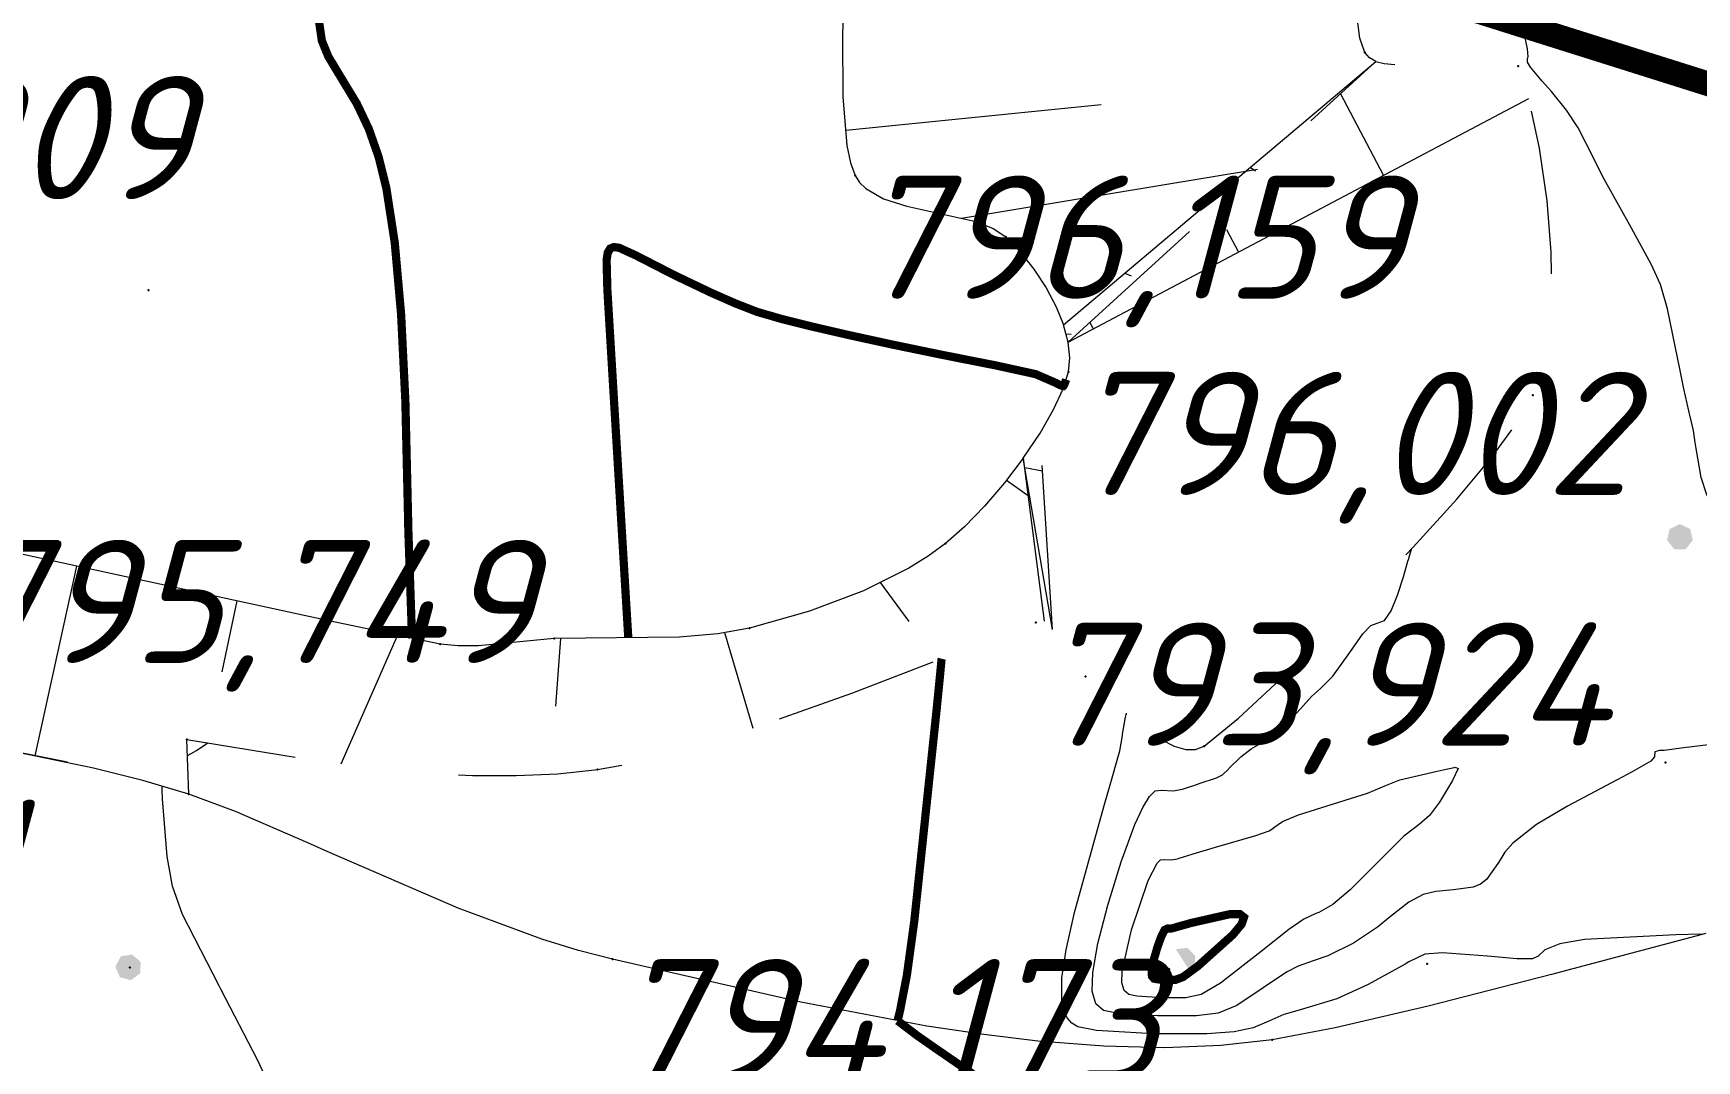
# Model space of a CAD drawing. Header units: metres. Extents: x 629572 to 645168, y 4785785 to 4790166.
# Drawn here: x 634894.16 to 634914.42, y 4788207.4 to 4788219.92 of the extents above; entities that cross this region are included whole.
import ezdxf

# ---------------------------------------------------------------- set-up
doc = ezdxf.new("R2010")
doc.units = ezdxf.units.M
for name, pattern in [('Сплошная', [0]), ('Сплошная_0_50', [0]), ('Штриховая 2', [4, 2, -2])]:
    doc.linetypes.add(name, pattern=pattern)
for name, color, linetype in [('Горизонтали', 7, 'CONTINUOUS'), ('Дороги  грунтовые_ проселочные (бровка-сплошная)', 7, 'CONTINUOUS'), ('Дороги с покрытием (осевая линия)', 7, 'CONTINUOUS'), ('красная линия', 7, 'CONTINUOUS'), ('Нурсултан', 7, 'CONTINUOUS')]:
    doc.layers.add(name, color=color, linetype=linetype)
doc.styles.add('ISOCPEUR', font='isocpeui.ttf')

msp = doc.modelspace()

# ---------------------------------------------------------------- hatches: boundary and pattern name
at = {"layer": 'Дороги с покрытием (осевая линия)'}
for points in [[(634914.087, 4788213.876), (634914.086, 4788213.871), (634914.059, 4788213.753), (634914.057, 4788213.744), (634914.059, 4788213.736), (634914.063, 4788213.739), (634914.067, 4788213.742), (634914.059, 4788213.736), (634914.086, 4788213.702), (634914.141, 4788213.634), (634914.148, 4788213.64), (634914.142, 4788213.635), (634914.141, 4788213.634), (634914.144, 4788213.63), (634914.145, 4788213.63), (634914.148, 4788213.63), (634914.279, 4788213.631), (634914.279, 4788213.641), (634914.279, 4788213.631), (634914.283, 4788213.631), (634914.286, 4788213.635), (634914.367, 4788213.737), (634914.359, 4788213.743), (634914.367, 4788213.737), (634914.37, 4788213.74), (634914.369, 4788213.745), (634914.345, 4788213.847), (634914.34, 4788213.872), (634914.339, 4788213.875), (634914.339, 4788213.877), (634914.334, 4788213.879), (634914.334, 4788213.877), (634914.33, 4788213.87), (634914.334, 4788213.879), (634914.217, 4788213.935), (634914.208, 4788213.935), (634914.201, 4788213.93), (634914.154, 4788213.897), (634914.208, 4788213.935), (634914.091, 4788213.878), (634914.096, 4788213.869), (634914.091, 4788213.878)], [(634895.365, 4788208.691), (634895.361, 4788208.694), (634895.356, 4788208.693), (634895.238, 4788208.673), (634895.228, 4788208.671), (634895.23, 4788208.661), (634895.228, 4788208.671), (634895.223, 4788208.67), (634895.221, 4788208.666), (634895.201, 4788208.629), (634895.159, 4788208.552), (634895.156, 4788208.547), (634895.157, 4788208.546), (634895.158, 4788208.543), (634895.209, 4788208.423), (634895.218, 4788208.427), (634895.209, 4788208.423), (634895.215, 4788208.417), (634895.293, 4788208.395), (634895.295, 4788208.405), (634895.332, 4788208.535), (634895.298, 4788208.414), (634895.296, 4788208.407), (634895.293, 4788208.395), (634895.341, 4788208.382), (634895.346, 4788208.381), (634895.35, 4788208.383), (634895.435, 4788208.445), (634895.455, 4788208.46), (634895.449, 4788208.468), (634895.455, 4788208.46), (634895.458, 4788208.462), (634895.459, 4788208.463), (634895.459, 4788208.467), (634895.465, 4788208.597), (634895.455, 4788208.598), (634895.455, 4788208.598), (634895.46, 4788208.598), (634895.465, 4788208.597), (634895.462, 4788208.605), (634895.374, 4788208.683), (634895.374, 4788208.683)], [(634908.074, 4788208.755), (634908.079, 4788208.748), (634908.085, 4788208.739), (634908.228, 4788208.517), (634908.231, 4788208.513), (634908.234, 4788208.508), (634908.234, 4788208.508), (634908.239, 4788208.5), (634908.294, 4788208.535), (634908.288, 4788208.543), (634908.294, 4788208.535), (634908.298, 4788208.542), (634908.309, 4788208.647), (634908.311, 4788208.672), (634908.312, 4788208.675), (634908.312, 4788208.677), (634908.308, 4788208.68), (634908.265, 4788208.711), (634908.255, 4788208.718), (634908.308, 4788208.68), (634908.215, 4788208.771), (634908.208, 4788208.764), (634908.211, 4788208.767), (634908.215, 4788208.771), (634908.207, 4788208.774), (634908.208, 4788208.764), (634908.207, 4788208.774), (634908.078, 4788208.758), (634908.073, 4788208.757)]]:
    msp.add_hatch(color=7, dxfattribs=at).paths.add_polyline_path(points)

# ---------------------------------------------------------------- linework, layer by layer
at = {"layer": 'Горизонтали', "color": 34, "linetype": 'Сплошная', "lineweight": 0, "const_width": 0.1, "flags": 128}
for points, elevation in [([(634906.47, 4788231.155), (634906.446, 4788231.292), (634906.42, 4788231.396), (634906.374, 4788231.48), (634906.301, 4788231.553), (634906.201, 4788231.617), (634905.915, 4788231.713), (634905.518, 4788231.768), (634904.962, 4788231.784), (634904.213, 4788231.762), (634903.281, 4788231.704), (634902.064, 4788231.604), (634902.048, 4788231.603), (634902.043, 4788231.602), (634901.392, 4788231.533), (634901.205, 4788231.494), (634901.061, 4788231.444), (634900.941, 4788231.375), (634900.84, 4788231.282), (634900.751, 4788231.156), (634900.662, 4788230.985), (634900.453, 4788230.43), (634900.145, 4788229.431), (634899.848, 4788228.453), (634899.552, 4788227.566), (634899.153, 4788226.447), (634898.966, 4788225.928), (634898.797, 4788225.405), (634898.66, 4788224.821), (634898.611, 4788224.594), (634897.959, 4788221.802), (634897.895, 4788221.547), (634897.73, 4788220.867), (634897.652, 4788220.438), (634897.632, 4788220.097), (634897.672, 4788219.826), (634897.75, 4788219.634), (634897.902, 4788219.382), (634898.1, 4788219.055), (634898.244, 4788218.751), (634898.363, 4788218.411), (634898.457, 4788218.032), (634898.56, 4788217.364), (634898.637, 4788216.495), (634898.689, 4788215.438), (634898.721, 4788214.062), (634898.725, 4788213.871), (634898.768, 4788212.612), (634898.774, 4788212.566), (634898.776, 4788212.548), (634898.776, 4788212.548), (634898.776, 4788212.546)], 796), ([(634901.404, 4788212.553), (634901.371, 4788213.099), (634901.229, 4788215.459), (634901.151, 4788216.765), (634901.149, 4788216.794), (634901.149, 4788216.794), (634901.14, 4788217.153), (634901.154, 4788217.243), (634901.184, 4788217.294), (634901.228, 4788217.312), (634901.291, 4788217.304), (634901.505, 4788217.206), (634901.518, 4788217.199), (634901.966, 4788216.969), (634902.41, 4788216.757), (634902.707, 4788216.626), (634902.974, 4788216.522), (634903.278, 4788216.434), (634903.647, 4788216.342), (634904.093, 4788216.239), (634904.616, 4788216.125), (634905.201, 4788216.004), (634905.818, 4788215.882), (634905.857, 4788215.875), (634906.364, 4788215.764), (634906.618, 4788215.654), (634906.621, 4788215.652), (634906.666, 4788215.628), (634906.693, 4788215.62), (634906.703, 4788215.619), (634906.706, 4788215.622), (634906.715, 4788215.639), (634906.733, 4788215.686), (634906.737, 4788215.698)], 796), ([(634904.684, 4788207.886), (634904.713, 4788208.005), (634904.797, 4788208.439), (634904.887, 4788209.097), (634905.16, 4788211.681), (634905.203, 4788212.115), (634905.218, 4788212.275), (634905.22, 4788212.293), (634905.221, 4788212.297)], 794), ([(634908.767, 4788204.254), (634908.758, 4788204.269), (634908.651, 4788204.417), (634908.529, 4788204.571), (634908.301, 4788204.857), (634908.042, 4788205.204), (634907.996, 4788205.268), (634907.949, 4788205.331), (634907.756, 4788205.602), (634907.711, 4788205.67), (634907.468, 4788206.001), (634907.346, 4788206.113), (634907.197, 4788206.213), (634907.16, 4788206.235), (634906.974, 4788206.348), (634906.478, 4788206.66), (634906.071, 4788206.92), (634905.662, 4788207.195), (634905.148, 4788207.548), (634904.922, 4788207.706), (634904.728, 4788207.853), (634904.684, 4788207.886)], 794)]:
    msp.add_lwpolyline(points, dxfattribs=dict(at, elevation=elevation))
at = {"layer": 'Горизонтали', "color": 34, "linetype": 'Сплошная', "lineweight": 0, "true_color": 0xa55200, "flags": 128}
for points, elevation in [([(634912.362, 4788219.62), (634912.364, 4788219.631), (634912.358, 4788219.728), (634912.312, 4788219.937), (634912.3, 4788219.989), (634912.256, 4788220.213), (634912.24, 4788220.301), (634912.191, 4788220.575), (634912.096, 4788221.042), (634911.995, 4788221.509), (634911.971, 4788221.622), (634911.911, 4788221.903), (634911.888, 4788222.022), (634911.874, 4788222.111), (634911.868, 4788222.194), (634911.868, 4788222.215), (634911.864, 4788222.278), (634911.856, 4788222.323), (634911.846, 4788222.377), (634911.838, 4788222.613), (634911.843, 4788222.869), (634911.849, 4788223.182), (634911.844, 4788223.546), (634911.828, 4788223.714), (634911.806, 4788223.836), (634911.777, 4788223.942), (634911.774, 4788223.949), (634911.766, 4788224.043), (634911.849, 4788224.173), (634911.853, 4788224.178), (634911.965, 4788224.327), (634912.104, 4788224.52), (634912.171, 4788224.625), (634912.212, 4788224.731), (634912.249, 4788224.909), (634912.288, 4788225.103), (634912.363, 4788225.344), (634912.391, 4788225.427), (634912.418, 4788225.589), (634912.425, 4788225.766), (634912.435, 4788226.043), (634912.444, 4788226.424), (634912.446, 4788226.539), (634912.446, 4788226.634), (634912.447, 4788226.701), (634912.447, 4788226.701), (634912.447, 4788226.72), (634912.447, 4788226.737), (634912.447, 4788226.75), (634912.447, 4788226.751), (634912.447, 4788226.752)], 792.5), ([(634926.035, 4788214.284), (634924.911, 4788214.292), (634920.043, 4788214.331), (634919.047, 4788214.344), (634917.168, 4788214.348), (634916.431, 4788214.309), (634915.6, 4788214.232), (634915.465, 4788214.217), (634914.882, 4788214.161), (634914.753, 4788214.16), (634914.665, 4788214.179), (634914.596, 4788214.222), (634914.542, 4788214.294), (634914.47, 4788214.506), (634914.41, 4788214.856), (634914.4, 4788214.929), (634914.378, 4788215.078), (634914.345, 4788215.214), (634914.341, 4788215.227), (634914.259, 4788215.583), (634914.216, 4788215.807), (634914.061, 4788216.559), (634913.975, 4788216.854), (634913.864, 4788217.102), (634913.6, 4788217.588), (634913.526, 4788217.717), (634913.27, 4788218.177), (634913.157, 4788218.407), (634912.975, 4788218.763), (634912.831, 4788218.981), (634912.647, 4788219.209), (634912.536, 4788219.334), (634912.391, 4788219.504), (634912.358, 4788219.564), (634912.358, 4788219.608), (634912.361, 4788219.617), (634912.362, 4788219.62), (634912.362, 4788219.62), (634912.362, 4788219.62)], 792.5), ([(634923.786, 4788211.556), (634922.934, 4788211.569), (634919.389, 4788211.623), (634919.335, 4788211.624), (634917.88, 4788211.633), (634917.507, 4788211.605), (634916.804, 4788211.523), (634914.591, 4788211.25), (634914.227, 4788211.205), (634914.022, 4788211.18), (634913.967, 4788211.178), (634913.964, 4788211.178), (634913.905, 4788211.164), (634913.903, 4788211.102), (634913.904, 4788211.1), (634913.86, 4788211.047), (634913.629, 4788210.917), (634913.447, 4788210.822), (634912.845, 4788210.502), (634912.465, 4788210.277), (634912.176, 4788210.048), (634912.082, 4788209.938), (634911.998, 4788209.805), (634911.995, 4788209.8), (634911.857, 4788209.605), (634911.783, 4788209.549), (634911.696, 4788209.514), (634911.453, 4788209.483), (634911.238, 4788209.461), (634911.086, 4788209.423), (634910.91, 4788209.332), (634910.687, 4788209.156), (634910.531, 4788209.028), (634910.235, 4788208.831), (634909.923, 4788208.679), (634909.746, 4788208.617), (634909.563, 4788208.553), (634909.419, 4788208.48), (634909.137, 4788208.288), (634908.814, 4788208.07), (634908.587, 4788207.979), (634908.324, 4788207.947), (634907.851, 4788207.945), (634907.353, 4788207.977), (634907.19, 4788208.01), (634907.098, 4788208.093), (634907.055, 4788208.245), (634907.061, 4788208.474), (634907.124, 4788208.827), (634907.245, 4788209.294), (634907.409, 4788209.823), (634907.575, 4788210.276), (634907.669, 4788210.484), (634907.751, 4788210.619), (634907.822, 4788210.686), (634907.895, 4788210.695), (634907.897, 4788210.695), (634908.04, 4788210.689), (634908.155, 4788210.708), (634908.214, 4788210.728), (634908.303, 4788210.758), (634908.371, 4788210.78), (634908.57, 4788210.847), (634908.641, 4788210.884), (634908.713, 4788210.953), (634908.719, 4788210.959), (634908.866, 4788211.103), (634908.992, 4788211.2), (634909.106, 4788211.263), (634909.341, 4788211.415), (634909.593, 4788211.687), (634909.726, 4788211.837), (634909.834, 4788211.934), (634909.987, 4788212.085), (634910.193, 4788212.374), (634910.351, 4788212.599), (634910.448, 4788212.703), (634910.527, 4788212.728), (634910.527, 4788212.728), (634910.616, 4788212.761), (634910.697, 4788212.882), (634910.771, 4788213.072), (634910.844, 4788213.295), (634910.9, 4788213.485), (634910.906, 4788213.504), (634910.931, 4788213.59), (634910.942, 4788213.627), (634910.943, 4788213.629), (634910.944, 4788213.635)], 793), ([(634914.48, 4788208.938), (634914.469, 4788208.939), (634914.164, 4788208.932), (634913.049, 4788208.874), (634912.75, 4788208.825), (634912.566, 4788208.752), (634912.48, 4788208.67), (634912.479, 4788208.67), (634912.417, 4788208.64), (634912.227, 4788208.642), (634911.869, 4788208.671), (634911.322, 4788208.712), (634911.104, 4788208.697), (634910.911, 4788208.602), (634910.865, 4788208.575), (634910.414, 4788208.329), (634910.032, 4788208.154), (634909.575, 4788208.014), (634909.389, 4788207.964), (634909.206, 4788207.882), (634909.013, 4788207.798), (634908.785, 4788207.753), (634908.452, 4788207.728), (634907.797, 4788207.726), (634907.106, 4788207.769), (634906.88, 4788207.814), (634906.806, 4788207.858), (634906.75, 4788207.921), (634906.71, 4788208.008), (634906.685, 4788208.117), (634906.686, 4788208.411), (634906.738, 4788208.751), (634906.838, 4788209.203), (634907.202, 4788210.508), (634907.267, 4788210.731), (634907.39, 4788211.174), (634907.423, 4788211.361), (634907.423, 4788211.377), (634907.46, 4788211.583), (634907.468, 4788211.619), (634907.471, 4788211.631), (634907.471, 4788211.632), (634907.472, 4788211.634)], 793.5), ([(634896.035, 4788211.116), (634896.053, 4788211.126), (634896.147, 4788211.179), (634896.26, 4788211.254), (634896.276, 4788211.264), (634896.277, 4788211.266), (634896.279, 4788211.267), (634896.283, 4788211.27), (634896.284, 4788211.27)], 794.5), ([(634897.457, 4788206.183), (634897.357, 4788206.403), (634896.892, 4788207.403), (634896.442, 4788208.271), (634896.42, 4788208.311), (634895.976, 4788209.179), (634895.852, 4788209.525), (634895.786, 4788209.886), (634895.733, 4788210.59), (634895.728, 4788210.697), (634895.726, 4788210.734), (634895.726, 4788210.736), (634895.726, 4788210.742)], 794.5)]:
    msp.add_lwpolyline(points, dxfattribs=dict(at, elevation=elevation))
at = {"layer": 'Горизонтали', "color": 34, "linetype": 'Сплошная', "lineweight": 0, "true_color": 0xa55200, "elevation": 792.5, "flags": 128}
msp.add_lwpolyline([(634907.736, 4788209.596), (634907.844, 4788209.806), (634907.888, 4788209.847), (634907.933, 4788209.852), (634907.934, 4788209.852), (634908.021, 4788209.848), (634908.092, 4788209.86), (634908.115, 4788209.868), (634908.324, 4788209.931), (634908.556, 4788209.999), (634909.049, 4788210.145), (634909.21, 4788210.199), (634909.267, 4788210.238), (634909.267, 4788210.239), (634909.372, 4788210.314), (634909.567, 4788210.395), (634909.995, 4788210.529), (634910.408, 4788210.658), (634910.64, 4788210.755), (634910.802, 4788210.822), (634911.257, 4788210.927), (634911.329, 4788210.941), (634911.461, 4788210.971), (634911.474, 4788210.974), (634911.512, 4788210.961), (634911.444, 4788210.813), (634911.285, 4788210.551), (634911.164, 4788210.386), (634911.036, 4788210.279), (634910.85, 4788210.135), (634910.505, 4788209.791), (634910.197, 4788209.481), (634909.985, 4788209.301), (634909.813, 4788209.204), (634909.778, 4788209.191), (634909.632, 4788209.123), (634909.448, 4788208.997), (634909.112, 4788208.731), (634908.615, 4788208.342), (634908.381, 4788208.204), (634908.196, 4788208.166), (634907.905, 4788208.164), (634907.599, 4788208.184), (634907.499, 4788208.204), (634907.443, 4788208.255), (634907.416, 4788208.349), (634907.42, 4788208.489), (634907.533, 4788208.992), (634907.736, 4788209.596)], close=True, dxfattribs=at)
at = {"layer": 'Горизонтали', "color": 34, "linetype": 'Сплошная', "lineweight": 0, "const_width": 0.1, "elevation": 792, "flags": 128}
msp.add_lwpolyline([(634907.897, 4788208.915), (634907.937, 4788208.993), (634907.97, 4788209.01), (634907.97, 4788209.01), (634908.003, 4788209.008), (634908.029, 4788209.012), (634908.034, 4788209.014), (634908.257, 4788209.077), (634908.733, 4788209.185), (634908.855, 4788209.184), (634908.903, 4788209.146), (634908.875, 4788209.064), (634908.768, 4788208.934), (634908.342, 4788208.552), (634908.159, 4788208.418), (634908.068, 4788208.384), (634907.96, 4788208.384), (634907.846, 4788208.391), (634907.808, 4788208.399), (634907.782, 4788208.429), (634907.779, 4788208.504), (634907.806, 4788208.635), (634907.85, 4788208.787), (634907.897, 4788208.915)], close=True, dxfattribs=at)
at = {"layer": 'Дороги  грунтовые_ проселочные (бровка-сплошная)', "color": 7, "linetype": 'Continuous', "lineweight": 0, "flags": 128}
msp.add_lwpolyline([(634914.528, 4788208.951), (634912.648, 4788208.448), (634911.147, 4788208.065), (634910.014, 4788207.8), (634909.246, 4788207.652), (634908.62, 4788207.583), (634907.937, 4788207.558), (634907.194, 4788207.577), (634906.392, 4788207.639), (634905.735, 4788207.717), (634905.039, 4788207.822), (634903.504, 4788208.113), (634901.866, 4788208.485), (634901.21, 4788208.638), (634900.798, 4788208.744), (634900.351, 4788208.881), (634899.333, 4788209.258), (634897.737, 4788209.948), (634897.5, 4788210.055), (634896.622, 4788210.435), (634896.05, 4788210.648), (634895.493, 4788210.813), (634894.89, 4788210.965), (634893.708, 4788211.208)], dxfattribs=at)
at = {"layer": 'красная линия', "color": 1, "linetype": 'Сплошная_0_50', "lineweight": 0, "true_color": 0xff0000, "const_width": 0.3, "elevation": 794.579, "flags": 128}
msp.add_lwpolyline([(635401.641, 4788148.595), (634957.655, 4788205.711), (634868.946, 4788233.682), (634603.956, 4788290.084), (634469.438, 4788276.801), (634466.442, 4788288.998), (634455.452, 4788300.111), (634423.85, 4788288.187), (634367.861, 4788295.693), (634267.843, 4788409.4), (634475.845, 4788682.207), (634474.555, 4788790.795), (634449.85, 4788818.401), (634024.042, 4788644.6), (633889.34, 4788556.209), (633827.944, 4788529.992), (633792.752, 4788543.316), (633784.34, 4788495.79), (633741.538, 4788462.098), (633741.25, 4788461.815), (633707.246, 4788430.797), (633615.343, 4788446.001), (633603.65, 4788448.117), (633593.847, 4788448.295), (633403.135, 4788458.998), (633383.735, 4788456.919), (632950.737, 4788523.705), (632422.446, 4788608.882), (631759.541, 4788723.01), (631749.061, 4788727.901), (631729.34, 4788731.902), (631702.953, 4788733.892), (631676.149, 4788739.917), (631633.151, 4788748.593), (631552.757, 4788764.604), (631505.748, 4788774.005), (631486.053, 4788777.916), (631418.334, 4788781.792), (630663.641, 4788895.085)], dxfattribs=at)
at = {"layer": 'Нурсултан', "color": 251, "linetype": 'Сплошная', "lineweight": 0, "flags": 128}
for points in [[(634909.149, 4788237.782), (634906.991, 4788232.444), (634904.834, 4788227.106), (634904.422, 4788226.148), (634904.332, 4788225.864), (634904.279, 4788225.604), (634904.22, 4788224.937), (634904.148, 4788223.757), (634904.055, 4788221.423), (634904.015, 4788219.89), (634904.018, 4788219.142), (634904.067, 4788218.548), (634904.11, 4788218.338), (634904.166, 4788218.183), (634904.22, 4788218.099), (634904.296, 4788218.024), (634904.514, 4788217.9), (634904.796, 4788217.812), (634905.636, 4788217.624), (634905.85, 4788217.538), (634906.002, 4788217.435), (634906.177, 4788217.255), (634906.344, 4788217.044), (634906.493, 4788216.816), (634906.616, 4788216.585), (634906.704, 4788216.364)], [(634906.215, 4788214.74), (634906.42, 4788215.045), (634906.585, 4788215.331), (634906.702, 4788215.584), (634906.766, 4788215.792), (634906.78, 4788215.964), (634906.76, 4788216.155), (634906.704, 4788216.364), (634910.509, 4788219.574)], [(634906.76, 4788216.155), (634912.372, 4788219.121)], [(634906.571, 4788212.654), (634906.215, 4788214.74), (634905.985, 4788214.438), (634905.742, 4788214.154), (634905.499, 4788213.905), (634905.267, 4788213.7), (634905.058, 4788213.546), (634904.821, 4788213.399), (634904.268, 4788213.123), (634903.613, 4788212.878), (634902.879, 4788212.67), (634902.496, 4788212.601), (634902.025, 4788212.56), (634900.502, 4788212.542), (634899.578, 4788212.455), (634899.332, 4788212.454), (634899.114, 4788212.476), (634897.699, 4788212.769), (634893.204, 4788213.745), (634889.03, 4788214.693), (634888.013, 4788214.904), (634887.177, 4788215.055), (634886.144, 4788215.204), (634885.008, 4788215.332), (634883.748, 4788215.442), (634882.023, 4788215.564)]]:
    msp.add_lwpolyline(points, dxfattribs=at)
at = {"layer": 'Нурсултан', "color": 251, "linetype": 'Штриховая 2', "lineweight": 0, "flags": 128}
for points in [[(634910.509, 4788219.574), (634910.43, 4788219.619), (634910.374, 4788219.681), (634910.313, 4788219.855), (634910.278, 4788220.143), (634910.254, 4788221.608), (634910.204, 4788222.283), (634910.158, 4788222.577), (634910.098, 4788222.834), (634910.022, 4788223.057), (634909.931, 4788223.248), (634909.809, 4788223.433), (634909.641, 4788223.638), (634909.165, 4788224.111), (634908.524, 4788224.653), (634907.072, 4788225.794), (634906.809, 4788226.03), (634906.677, 4788226.19), (634906.618, 4788226.373), (634906.61, 4788226.611), (634906.656, 4788226.889), (634906.751, 4788227.179), (634906.882, 4788227.446), (634907.036, 4788227.661), (634907.196, 4788227.802), (634907.355, 4788227.862), (634907.593, 4788227.837), (634908.005, 4788227.725), (634910.318, 4788226.906), (634910.759, 4788226.769), (634911.053, 4788226.705), (634911.375, 4788226.675), (634911.7, 4788226.668), (634912.016, 4788226.684), (634912.316, 4788226.723), (634912.591, 4788226.784), (634912.84, 4788226.866), (634913.062, 4788226.968), (634913.253, 4788227.089), (634913.738, 4788227.473), (634914.185, 4788227.874), (634914.556, 4788228.258), (634914.848, 4788228.619), (634915.053, 4788228.949), (634915.176, 4788229.25), (634915.216, 4788229.52), (634915.204, 4788229.643), (634915.172, 4788229.759)], [(634906.215, 4788214.74), (634906.472, 4788212.727), (634906.571, 4788212.654), (634906.653, 4788212.544), (634906.85, 4788212.215), (634906.974, 4788212.081), (634907.557, 4788211.557), (634907.896, 4788211.311), (634908.054, 4788211.232), (634908.193, 4788211.192), (634908.314, 4788211.192), (634908.416, 4788211.231), (634908.835, 4788211.574), (634909.538, 4788212.222), (634910.28, 4788212.948), (634910.965, 4788213.656), (634911.496, 4788214.242), (634911.92, 4788214.752), (634912.23, 4788215.175), (634912.422, 4788215.509), (634912.538, 4788215.84), (634912.615, 4788216.244), (634912.651, 4788216.717), (634912.646, 4788217.251), (634912.596, 4788217.875), (634912.502, 4788218.518), (634912.372, 4788219.121), (634912.241, 4788219.515), (634912.199, 4788219.574), (634912.139, 4788219.618)], [(634906.76, 4788216.155), (634910.509, 4788219.574), (634910.612, 4788219.547), (634910.741, 4788219.537)], [(634894.575, 4788211.035), (634893.708, 4788211.208), (634892.515, 4788211.414), (634891.357, 4788211.677), (634890.515, 4788211.887), (634889.762, 4788212.1), (634889.082, 4788212.323), (634888.136, 4788212.682), (634886.738, 4788213.248), (634885.13, 4788213.923), (634883.965, 4788214.434), (634882.743, 4788215.046), (634882.721, 4788215.061), (634882.023, 4788215.564)], [(634906.571, 4788212.654), (634906.42, 4788215.045)], [(634896.05, 4788210.648), (634896.029, 4788211.312), (634897.715, 4788211.037), (634898.356, 4788210.956), (634898.94, 4788210.903), (634899.505, 4788210.874), (634900.037, 4788210.872), (634900.544, 4788210.896), (634901.028, 4788210.948), (634901.402, 4788211.015), (634901.845, 4788211.121), (634902.938, 4788211.454), (634904.126, 4788211.878), (634906.367, 4788212.737), (634906.472, 4788212.727)]]:
    msp.add_lwpolyline(points, dxfattribs=at)
at = {"layer": 'Нурсултан', "color": 251, "linetype": 'Continuous', "lineweight": 0, "flags": 128}
for points in [[(634910.603, 4788218.186), (634910.078, 4788219.181)], [(634904.052, 4788218.734), (634907.164, 4788219.048)], [(634905.461, 4788217.663), (634909.069, 4788218.261)], [(634908.98, 4788218.284), (634909.044, 4788218.239)], [(634908.835, 4788217.252), (634908.693, 4788217.521)], [(634907.452, 4788216.995), (634907.53, 4788216.962)], [(634907.067, 4788216.318), (634907.025, 4788216.397)], [(634906.734, 4788216.253), (634906.798, 4788216.251)], [(634906.235, 4788214.625), (634906.23, 4788214.624)], [(634906.235, 4788214.625), (634906.449, 4788214.584)], [(634906.009, 4788214.47), (634906.274, 4788214.284)], [(634894.683, 4788213.424), (634894.177, 4788211.114)], [(634904.472, 4788213.225), (634904.819, 4788212.75)], [(634896.637, 4788213), (634896.452, 4788212.136)], [(634898.593, 4788212.584), (634897.905, 4788211.013)], [(634900.577, 4788212.543), (634900.518, 4788211.717)], [(634902.574, 4788212.615), (634902.92, 4788211.449)]]:
    msp.add_lwpolyline(points, dxfattribs=at)
at = {"layer": 'Нурсултан', "color": 7}
for p in [(634910.374, 4788219.681, 6.169), (634912.241, 4788219.515, 5.836), (634904.166, 4788218.183, 9.482), (634906.002, 4788217.435, 9.51), (634895.56, 4788216.786, 9.195), (634906.766, 4788215.792, 9.325), (634912.422, 4788215.509, 6.172), (634905.267, 4788213.7, 9.272), (634906.367, 4788212.737, 7.247), (634900.502, 4788212.542, 9.395), (634902.879, 4788212.67, 9.205), (634899.114, 4788212.476, 9.338), (634906.974, 4788212.081, 6.996), (634912.874, 4788212.207, 6.158), (634896.029, 4788211.312, 7.835), (634908.416, 4788211.231, 6.544), (634901.028, 4788210.948, 7.596), (634914.035, 4788211.031, 6.346), (634896.05, 4788210.648, 7.794), (634901.21, 4788208.638, 7.496), (634895.332, 4788208.535, 7.869), (634907.992, 4788208.514, 6.971), (634911.133, 4788208.578, 6.929), (634909.246, 4788207.652, 7.1)]:
    msp.add_point(p, dxfattribs=at)

# ---------------------------------------------------------------- texts
at = {"layer": 'Нурсултан', "color": 251, "char_height": 1.5, "attachment_point": 1, "style": 'ISOCPEUR'}
for s, insert in [('795,909', (634889.078, 4788219.396, 9.232)), ('796,159', (634904.166, 4788218.183, 9.482)), ('796,002', (634906.766, 4788215.792, 9.325)), ('795,749', (634893.204, 4788213.745, 9.072)), ('793,924', (634906.367, 4788212.737, 7.247)), ('795,061', (634887.38, 4788210.581, 8.384)), ('794,173', (634901.21, 4788208.638, 7.496))]:
    msp.add_mtext(s, dxfattribs=dict(at, insert=insert))

doc.saveas('drawing.dxf')
